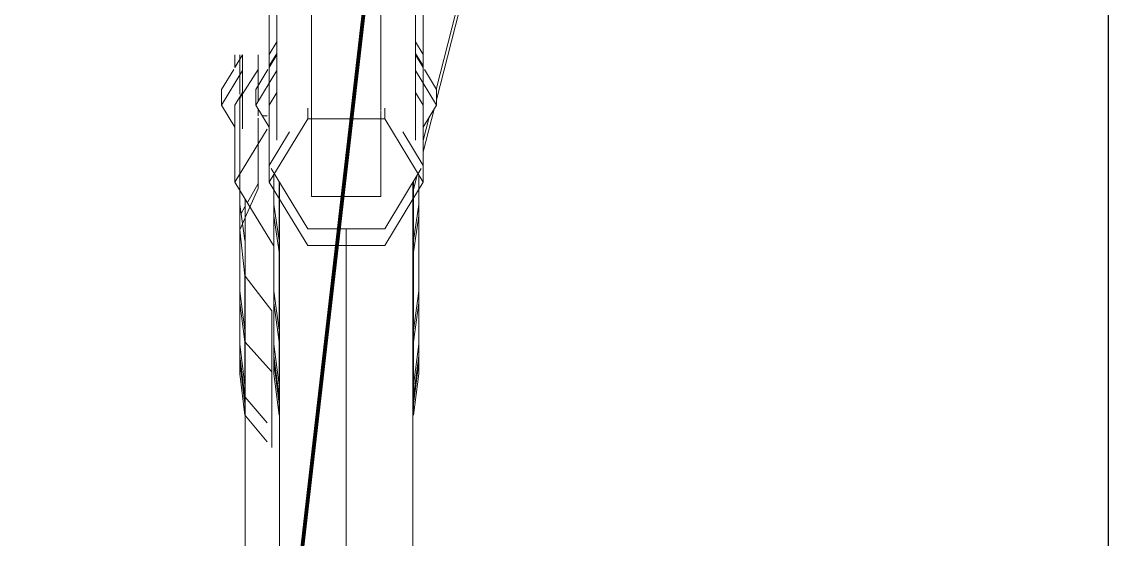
# Model space of a CAD drawing. Header units: millimetres. Extents: x 47511 to 319330, y -16764 to 12078.
# Drawn here: x 98168.2 to 98450.3, y 1061.6 to 1195.8 of the extents above; entities that cross this region are included whole.
import ezdxf

# ---------------------------------------------------------------- set-up
doc = ezdxf.new("R2010")
doc.units = ezdxf.units.MM
doc.linetypes.add('Dash - Tight', pattern=[4.5, 3, -1.5])
doc.layers.add('0-CountArea', color=152, linetype='Continuous', plot=False, transparency=0.5)
doc.layers.add('A-GENM', color=7, linetype='Continuous', lineweight=5)
doc.layers.add('E-LUM-CIRC', color=5, linetype='Dash - Tight', lineweight=30)
doc.layers.add('G-IMPT', color=7, linetype='Continuous', lineweight=13, true_color=0xc0c0c0)

# ---------------------------------------------------------------- blocks, each defined once
blk = doc.blocks.new('Bicycle_ATB_10197 - BikeATB2D_dwg_Bike ATB2_skp_wheel-V9-Ref_ Level-8137511-S_1000_LB_Basement')
at = {"layer": 'G-IMPT', "lineweight": 5}
blk.add_line((67.86, 37.9), (64.14, 37.9), dxfattribs=at)
at = {"layer": 'G-IMPT', "lineweight": 5, "flags": 128}
for points in [[(17.22, 36.56), (27.86, 37.9), (23.22, 37.9), (12.41, 36.56)], [(31.48, 36.56), (41.64, 37.9), (27.86, 37.9)], [(54.78, 36.56), (64.14, 37.9), (41.64, 37.9)]]:
    blk.add_lwpolyline(points, dxfattribs=at)
blk = doc.blocks.new('Bicycle_ATB_10197 - BikeATB2D_dwg_Bike ATB2_skp_-2264-Ref_ Level-8137514-S_1000_LB_Basement')
at = {"layer": 'G-IMPT', "lineweight": 5}
blk.add_line((1130.84, 2534.71), (1111.63, 2534.71), dxfattribs=at)
blk = doc.blocks.new('Bicycle_ATB_10197 - BikeATB2D_dwg_Bike ATB2_skp_-2282-Ref_ Level-8137531-S_1000_LB_Basement')
at = {"layer": 'G-IMPT', "lineweight": 5}
blk.add_line((1130.85, 2536.71), (1127.55, 2536.71), dxfattribs=at)
blk = doc.blocks.new('Bicycle_ATB_10197 - BikeATB2D_dwg_Bike ATB2_skp_-2285-Ref_ Level-8137533-S_1000_LB_Basement')
at = {"layer": 'G-IMPT', "lineweight": 5}
blk.add_line((1093.37, 2534.03), (749.21, 2534.03), dxfattribs=at)
blk = doc.blocks.new('Bicycle_ATB_10197 - BikeATB2D_dwg_Bike ATB2_skp_-2286-Ref_ Level-8137534-S_1000_LB_Basement')
for name in ['Bicycle_ATB_10197 - BikeATB2D_dwg_Bike ATB2_skp_-2282-Ref_ Level-8137531-S_1000_LB_Basement', 'Bicycle_ATB_10197 - BikeATB2D_dwg_Bike ATB2_skp_-2285-Ref_ Level-8137533-S_1000_LB_Basement']:
    blk.add_blockref(name, (-318.44, -2458.57))
blk = doc.blocks.new('Bicycle_ATB_10197 - BikeATB2D_dwg-8137488-S_1000_LB_Basement')
at = {"layer": 'G-IMPT', "lineweight": 5}
for p, q in [((142.3, 20), (145.59, 18)), ((108.11, 17.32), (96.07, 10))]:
    blk.add_line(p, q, dxfattribs=at)
at = {"layer": 'G-IMPT', "lineweight": 5, "flags": 128}
for points in [[(141.52, 18), (132.53, 23.46), (126.83, 20)], [(132.53, 23.46), (136.6, 23.46), (141.75, 20.33)], [(126.31, 11.62), (112.52, 20), (108.11, 17.32)], [(112.52, 20), (132.53, 20), (135.82, 18), (132.53, 20), (135.82, 18)]]:
    blk.add_lwpolyline(points, dxfattribs=at)
for name, p in [('Bicycle_ATB_10197 - BikeATB2D_dwg_Bike ATB2_skp_-2286-Ref_ Level-8137534-S_1000_LB_Basement', (-666.82, -58.14)), ('Bicycle_ATB_10197 - BikeATB2D_dwg_Bike ATB2_skp_wheel-V9-Ref_ Level-8137511-S_1000_LB_Basement', (42.61, -19.15)), ('Bicycle_ATB_10197 - BikeATB2D_dwg_Bike ATB2_skp_-2264-Ref_ Level-8137514-S_1000_LB_Basement', (-985.25, -2516.71))]:
    blk.add_blockref(name, p)
blk = doc.blocks.new('Bicycle_ATB_10197 - Bicycle_ATB_10197-8136418-S_1000_LB_Basement')
at = {"layer": 'A-GENM'}
for p, q in [((48.17, 11.62), (54.89, 17.3)), ((53.08, 11.62), (59.7, 17.31)), ((55.03, 17.42), (65.83, 18.75)), ((55.03, 17.42), (58.01, 17.42)), ((58.01, 17.42), (59.83, 17.42)), ((59.83, 17.42), (70.47, 18.75)), ((59.83, 17.42), (74.09, 17.42)), ((68.82, 18.75), (65.83, 18.75)), ((66.41, 10.5), (73.98, 17.31)), ((70.47, 18.75), (68.82, 18.75)), ((84.25, 18.75), (70.47, 18.75)), ((74.09, 17.42), (84.25, 18.75)), ((74.09, 17.42), (91.24, 17.42)), ((103.12, 18.75), (84.25, 18.75)), ((103.12, 18.75), (106.75, 18.75)), ((106.75, 18.75), (109.73, 18.75)), ((107.35, 18.41), (109.1, 17.42)), ((109.73, 18.75), (113.45, 18.75)), ((113.45, 18.75), (137.28, 18.75)), ((137.28, 18.75), (144.74, 13.97)), ((138.36, 18.75), (148.59, 18.75)), ((110.22, 16.78), (115.21, 13.95)), ((134.48, 13.95), (132.71, 13.95)), ((140.63, 13.95), (136.56, 13.95)), ((148.59, 13.95), (140.63, 13.95)), ((46.71, 10.39), (51.64, 10.39)), ((51.64, 10.39), (66.28, 10.39)), ((66.28, 10.39), (82.1, 10.39))]:
    blk.add_line(p, q, dxfattribs=at)
at = {"layer": 'A-GENM', "lineweight": 15}
for p, q in [((91.11, 17.31), (82.1, 10.39)), ((103.12, 18.75), (91.24, 17.42)), ((106.1, 17.42), (103.12, 18.75)), ((113.86, 13.95), (106.32, 17.32)), ((132.08, 13.95), (113.86, 13.95)), ((132.71, 11.62), (132.71, 12.88))]:
    blk.add_line(p, q, dxfattribs=at)
blk.add_blockref('Bicycle_ATB_10197 - BikeATB2D_dwg-8137488-S_1000_LB_Basement', (2.99, 0))
blk = doc.blocks.new('Bicycle_ATB_10197 - Bike ATB2_skp_-8137472-S_1000_LB_Basement')
at = {"layer": 'G-IMPT', "lineweight": 5}
for p, q in [((0, 0), (2.84, -0.16)), ((47.15, -2.68), (51.13, -2.91))]:
    blk.add_line(p, q, dxfattribs=at)
for start_param, end_param in [(0.547552, 0.819343), (0.262866, 0.539002), (0.171973, 0.262866), (5.918633, 6.419719), (5.731284, 5.867724), (5.655072, 5.73029), (5.429506, 5.638902)]:
    blk.add_ellipse((9.88, -42.02), major_axis=(125.24, 18.04), ratio=0.267504, start_param=start_param, end_param=end_param, dxfattribs=at)
blk = doc.blocks.new('Bicycle_ATB_10197 - Bike ATB2_skp_-8137471-S_1000_LB_Basement')
at = {"layer": 'G-IMPT', "lineweight": 5}
for p, q in [((112.89, -17.32), (117.34, -18.46)), ((123.37, -20), (134.5, -22.85)), ((136.92, -23.47), (172.75, -32.62))]:
    blk.add_line(p, q, dxfattribs=at)
for start_param, end_param in [(4.300485, 4.359163), (4.249317, 4.267676), (4.080059, 4.249232), (4.040804, 4.062027), (3.93388, 4.034951), (3.84487, 3.925632), (3.829765, 3.84487), (3.632118, 3.827522), (3.355138, 3.631973), (3.284974, 3.355138), (3.059414, 3.278262), (3.000566, 3.050774), (2.856981, 2.885496), (2.900164, 2.97944), (2.76374, 2.849942)]:
    blk.add_ellipse((135.5, 68.59), major_axis=(-84.05, 98.61), ratio=0.45694, start_param=start_param, end_param=end_param, dxfattribs=at)
blk = doc.blocks.new('Bicycle_ATB_10197 - Bike ATB2_skp_-8137458-S_1000_LB_Basement')
at = {"layer": 'G-IMPT', "lineweight": 5}
for p, q in [((1114.62, 2534.71), (1111.63, 2534.71)), ((1124.06, 2534.71), (1114.62, 2534.71)), ((1129.76, 2534.71), (1124.12, 2534.71)), ((1157.47, 2534.71), (1130, 2534.71)), ((1117.22, 2525.71), (1097.06, 2525.71)), ((1097.06, 2525.71), (1097.06, 2507.71)), ((1119.35, 2525.71), (1117.33, 2525.71)), ((1159.43, 2525.71), (1119.35, 2525.71)), ((1160.87, 2526.79), (1159.43, 2525.71)), ((1159.43, 2525.71), (1159.43, 2507.71)), ((1183.33, 2525.71), (1181.46, 2527.12)), ((1183.33, 2507.71), (1183.33, 2525.71)), ((1097.06, 2507.71), (1119.22, 2507.71)), ((1119.35, 2507.71), (1159.43, 2507.71)), ((1159.43, 2507.71), (1160.87, 2506.63)), ((1181.46, 2506.3), (1183.33, 2507.71)), ((1114.62, 2498.71), (1111.63, 2498.71)), ((1124.06, 2498.71), (1114.62, 2498.71)), ((1129.76, 2498.71), (1124.12, 2498.71)), ((1157.47, 2498.71), (1130, 2498.71))]:
    blk.add_line(p, q, dxfattribs=at)
blk = doc.blocks.new('Bicycle_ATB_10197 - BikeATB2D_dwg_Bike ATB2_skp_wheel-V9-Ref_ Level-V71-S_1000_LB_Basement')
at = {"layer": 'G-IMPT', "lineweight": 5}
for p, q in [((67.86, 37.9), (64.14, 37.9)), ((64.14, 0.3), (68.01, 0.3))]:
    blk.add_line(p, q, dxfattribs=at)
at = {"layer": 'G-IMPT', "lineweight": 5, "flags": 128}
for points in [[(17.22, 36.56), (27.86, 37.9), (23.22, 37.9), (12.41, 36.56)], [(31.48, 36.56), (41.64, 37.9), (27.86, 37.9)], [(54.78, 36.56), (64.14, 37.9), (41.64, 37.9)], [(17.22, 1.64), (27.86, 0.3), (23.22, 0.3), (12.41, 1.64)], [(27.86, 0.3), (41.64, 0.3), (31.48, 1.64)], [(41.64, 0.3), (64.14, 0.3), (54.78, 1.64)]]:
    blk.add_lwpolyline(points, dxfattribs=at)
blk = doc.blocks.new('Bicycle_ATB_10197 - BikeATB2D_dwg_Bike ATB2_skp_-2264-Ref_ Level-V74-S_1000_LB_Basement')
at = {"layer": 'G-IMPT', "lineweight": 5}
for p, q in [((1130.84, 2534.71), (1111.63, 2534.71)), ((1158, 2534.71), (1130.84, 2534.71)), ((1183.33, 2525.71), (1180.55, 2527.8)), ((1159.43, 2525.71), (1116.36, 2525.71)), ((1183.33, 2507.71), (1183.33, 2525.71)), ((1116.36, 2507.71), (1159.43, 2507.71)), ((1180.55, 2505.62), (1183.33, 2507.71)), ((1130.84, 2498.71), (1111.63, 2498.71)), ((1158, 2498.71), (1130.84, 2498.71))]:
    blk.add_line(p, q, dxfattribs=at)
at = {"layer": 'G-IMPT', "lineweight": 5, "flags": 128}
blk.add_lwpolyline([(1161.48, 2527.25), (1159.43, 2525.71), (1159.43, 2507.71), (1161.48, 2506.16)], dxfattribs=at)
blk = doc.blocks.new('Bicycle_ATB_10197 - BikeATB2D_dwg_Bike ATB2_skp_-2277-Ref_ Level-V86-S_1000_LB_Basement')
at = {"layer": 'G-IMPT', "lineweight": 5}
for p, q in [((1108.62, -29.73), (1114.6, -31.26)), ((1121.85, -33.11), (1158, -42.35))]:
    blk.add_line(p, q, dxfattribs=at)
blk.add_ellipse((1120.76, 58.86), major_axis=(-84.05, 98.61), ratio=0.45694, start_param=2.742854, end_param=4.369024, dxfattribs=at)
blk = doc.blocks.new('Bicycle_ATB_10197 - BikeATB2D_dwg_Bike ATB2_skp_-2282-Ref_ Level-V91-S_1000_LB_Basement')
at = {"layer": 'G-IMPT', "lineweight": 5}
for p, q in [((1149.28, 2536.71), (1130.92, 2536.71)), ((1186.66, 2526.71), (1182, 2526.71)), ((1182, 2506.71), (1186.66, 2506.71)), ((1149.28, 2496.71), (1130.92, 2496.71))]:
    blk.add_line(p, q, dxfattribs=at)
at = {"layer": 'G-IMPT', "lineweight": 5, "flags": 128}
for points in [[(1134.19, 2534.71), (1130.92, 2536.71), (1127.55, 2536.71)], [(1180.55, 2530.47), (1186.66, 2526.71), (1186.66, 2506.71), (1180.55, 2502.95)], [(1134.19, 2498.71), (1130.92, 2496.71), (1127.55, 2496.71)]]:
    blk.add_lwpolyline(points, dxfattribs=at)
blk = doc.blocks.new('Bicycle_ATB_10197 - BikeATB2D_dwg_Bike ATB2_skp_-2285-Ref_ Level-V93-S_1000_LB_Basement')
at = {"layer": 'G-IMPT', "lineweight": 5}
for p, q in [((1093.37, 2534.03), (609.33, 2534.03)), ((619.9, 2516.71), (1081.32, 2516.71)), ((609.33, 2499.39), (1093.37, 2499.39))]:
    blk.add_line(p, q, dxfattribs=at)
blk = doc.blocks.new('Bicycle_ATB_10197 - BikeATB2D_dwg_Bike ATB2_skp_-2286-Ref_ Level-V94-S_1000_LB_Basement')
for name in ['Bicycle_ATB_10197 - BikeATB2D_dwg_Bike ATB2_skp_-2282-Ref_ Level-V91-S_1000_LB_Basement', 'Bicycle_ATB_10197 - BikeATB2D_dwg_Bike ATB2_skp_-2285-Ref_ Level-V93-S_1000_LB_Basement']:
    blk.add_blockref(name, (-318.44, -2458.57))
blk = doc.blocks.new('Bicycle_ATB_10197 - BikeATB2D_dwg-V95-S_1000_LB_Basement')
at = {"layer": 'G-IMPT', "lineweight": 5}
for p, q in [((142.3, 20), (145.59, 18)), ((131.75, 10), (128.97, 10)), ((145.59, -18), (142.3, -20))]:
    blk.add_line(p, q, dxfattribs=at)
at = {"layer": 'G-IMPT', "lineweight": 5, "flags": 128}
for points in [[(141.52, 18), (132.53, 23.46), (126.83, 20)], [(132.53, 23.46), (136.6, 23.46), (141.75, 20.33)], [(128.97, -10), (128.97, 10), (112.52, 20), (108.11, 17.32)], [(112.52, 20), (132.53, 20), (135.82, 18), (132.53, 20), (135.82, 18)], [(108.11, 17.32), (96.07, 10), (96.07, 0)], [(96.07, 0), (96.07, -10), (108.11, -17.32)], [(108.11, -17.32), (112.52, -20), (128.97, -10), (131.75, -10)], [(135.82, -18), (132.53, -20), (135.82, -18), (132.53, -20), (112.52, -20)], [(126.83, -20), (132.53, -23.47), (141.52, -18)], [(141.75, -20.33), (136.6, -23.47), (132.53, -23.47)]]:
    blk.add_lwpolyline(points, dxfattribs=at)
for name, p in [('Bicycle_ATB_10197 - BikeATB2D_dwg_Bike ATB2_skp_-2277-Ref_ Level-V86-S_1000_LB_Basement', (-985.25, 9.73)), ('Bicycle_ATB_10197 - BikeATB2D_dwg_Bike ATB2_skp_-2286-Ref_ Level-V94-S_1000_LB_Basement', (-666.82, -58.14)), ('Bicycle_ATB_10197 - BikeATB2D_dwg_Bike ATB2_skp_wheel-V9-Ref_ Level-V71-S_1000_LB_Basement', (42.61, -19.15)), ('Bicycle_ATB_10197 - BikeATB2D_dwg_Bike ATB2_skp_-2264-Ref_ Level-V74-S_1000_LB_Basement', (-985.25, -2516.71))]:
    blk.add_blockref(name, p)
blk = doc.blocks.new('Bicycle_ATB_10197 - Bicycle_ATB_10197-V96-S_1000_LB_Basement')
at = {"layer": 'A-GENM'}
for p, q in [((129.82, 20), (119.88, 20)), ((119.88, 20), (128.59, 14.7)), ((135.52, 20), (129.82, 20)), ((145.66, 20), (135.52, 20)), ((148.94, 18), (145.66, 20)), ((164.02, 20), (145.66, 20)), ((111.1, 17.32), (-233.65, 17.32)), ((55.03, 17.42), (65.83, 18.75)), ((55.03, 17.42), (58.01, 17.42)), ((58.01, 17.42), (59.83, 17.42)), ((59.83, 17.42), (70.47, 18.75)), ((59.83, 17.42), (74.09, 17.42)), ((68.82, 18.75), (65.83, 18.75)), ((70.47, 18.75), (68.82, 18.75)), ((84.25, 18.75), (70.47, 18.75)), ((74.09, 17.42), (84.25, 18.75)), ((74.09, 17.42), (97.39, 17.42)), ((106.75, 18.75), (84.25, 18.75)), ((97.39, 17.42), (106.75, 18.75)), ((97.39, 17.42), (115.63, 17.42)), ((103.42, 10), (119.04, 19.49)), ((109.73, 18.75), (106.75, 18.75)), ((113.45, 18.75), (109.73, 18.75)), ((115.47, 17.32), (111.1, 17.32)), ((117.56, 18.75), (113.45, 18.75)), ((103.42, -10), (103.42, 10)), ((-362.37, 0), (99.06, 0)), ((99.06, 0), (103.42, 0)), ((119.04, -19.49), (103.42, -10)), ((128.59, -14.71), (119.88, -20)), ((-233.65, -17.32), (115.47, -17.32)), ((65.83, -18.85), (55.03, -17.51)), ((55.03, -17.51), (58.01, -17.51)), ((58.01, -17.51), (59.83, -17.51)), ((70.47, -18.85), (59.83, -17.51)), ((59.83, -17.51), (74.09, -17.51)), ((65.83, -18.85), (68.82, -18.85)), ((68.82, -18.85), (70.47, -18.85)), ((70.47, -18.85), (84.25, -18.85)), ((84.25, -18.85), (74.09, -17.51)), ((74.09, -17.51), (97.39, -17.51)), ((84.25, -18.85), (106.75, -18.85)), ((106.75, -18.85), (97.39, -17.51)), ((97.39, -17.51), (100.38, -17.51)), ((100.38, -17.51), (111.42, -17.51)), ((106.75, -18.85), (109.73, -18.85)), ((109.73, -18.85), (113.61, -18.85)), ((111.42, -17.51), (115.78, -17.51)), ((113.61, -18.85), (117.41, -18.85)), ((145.66, -20), (148.94, -18)), ((129.82, -20), (119.88, -20)), ((135.52, -20), (129.82, -20)), ((145.66, -20), (135.52, -20)), ((164.02, -20), (145.66, -20))]:
    blk.add_line(p, q, dxfattribs=at)
for name, p in [('Bicycle_ATB_10197 - BikeATB2D_dwg-V95-S_1000_LB_Basement', (2.99, 0)), ('Bicycle_ATB_10197 - Bike ATB2_skp_-8137471-S_1000_LB_Basement', (0, 0)), ('Bicycle_ATB_10197 - Bike ATB2_skp_-8137458-S_1000_LB_Basement', (-985.25, -2516.71)), ('Bicycle_ATB_10197 - Bike ATB2_skp_-8137472-S_1000_LB_Basement', (112.89, -17.32))]:
    blk.add_blockref(name, p)

msp = doc.modelspace()

# ---------------------------------------------------------------- linework, layer by layer
at = {"layer": '0-CountArea', "ltscale": 10}
msp.add_lwpolyline([(91535.72, 7082.35), (98450.3, 7082.35), (98450.3, -1113.47), (91535.72, -1113.47)], close=True, dxfattribs=at)
at = {"layer": 'E-LUM-CIRC', "ltscale": 25, "const_width": 1}
msp.add_lwpolyline([(93406.84, -109.34, -0.305941), (94306.84, -109.34, 0.248861), (95206.84, -109.34, -0.317203), (96106.84, -109.34, 0.203902), (97206.84, -109.34, -0.191545), (98106.84, -109.34, 0.117955), (97297.5, 10879.07)], format="xyb", dxfattribs=at)

# ---------------------------------------------------------------- block references
at = {"layer": 'G-IMPT', "lineweight": 5, "rotation": 89.99999999999987}
for name, p in [('Bicycle_ATB_10197 - Bicycle_ATB_10197-8136418-S_1000_LB_Basement', (98243.58, 1038.69)), ('Bicycle_ATB_10197 - Bicycle_ATB_10197-V96-S_1000_LB_Basement', (98252.46, 1038.69))]:
    msp.add_blockref(name, p, dxfattribs=at)

doc.saveas('drawing.dxf')
